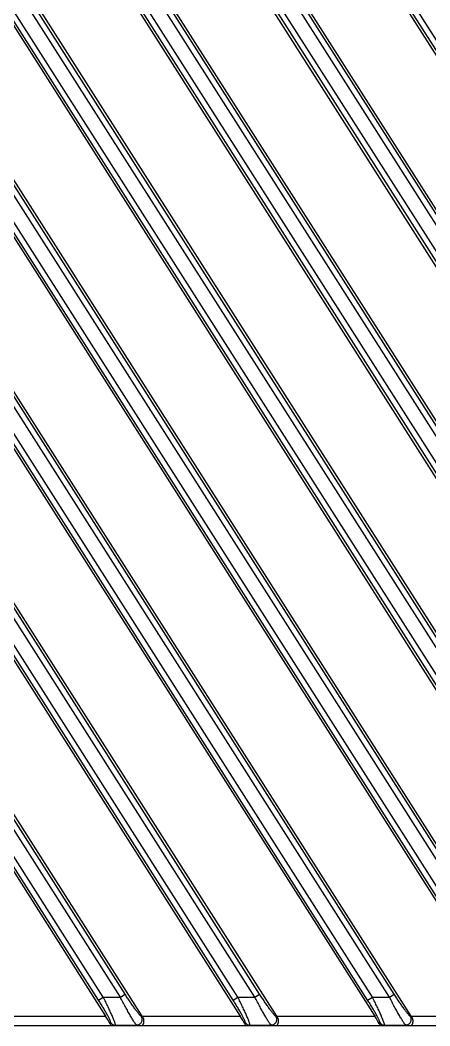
# Model space of a CAD drawing. Header units: millimetres. Extents: x 562 to 17351, y 2396 to 6995.
# Drawn here: x 2513.4 to 2542.6, y 3508 to 3579.7 of the extents above; entities that cross this region are included whole.
import ezdxf

# ---------------------------------------------------------------- set-up
doc = ezdxf.new("R2010")
doc.units = ezdxf.units.MM

msp = doc.modelspace()

# ---------------------------------------------------------------- linework, layer by layer
at = {"color": 7, "linetype": 'Continuous'}
for p, q in [((2467.819, 3695.24), (2584.054, 3512.788)), ((2469.079, 3693.61), (2583.439, 3514.101)), ((2469.415, 3693.824), (2583.775, 3514.315)), ((2576.978, 3512.914), (2467.254, 3685.147)), ((2575.392, 3514.315), (2468.571, 3681.99)), ((2575.728, 3514.529), (2468.907, 3682.204)), ((2467.22, 3681.106), (2574.45, 3512.788)), ((2468.235, 3679.86), (2573.835, 3514.101)), ((2468.571, 3680.074), (2574.171, 3514.315)), ((2567.374, 3512.914), (2467.254, 3670.071)), ((2565.788, 3514.315), (2468.571, 3666.915)), ((2566.124, 3514.529), (2468.907, 3667.129)), ((2467.22, 3666.031), (2564.846, 3512.788)), ((2468.235, 3664.785), (2564.231, 3514.101)), ((2468.571, 3664.999), (2564.567, 3514.315)), ((2560.484, 3508.654), (2467.254, 3654.996)), ((2558.929, 3510.005), (2468.571, 3651.84)), ((2559.265, 3510.219), (2468.907, 3652.054)), ((2467.22, 3650.956), (2557.876, 3508.654)), ((2557.373, 3509.791), (2468.235, 3649.709)), ((2557.709, 3510.005), (2468.571, 3649.924)), ((2550.88, 3508.654), (2471.602, 3633.096)), ((2549.661, 3510.219), (2473.217, 3630.214)), ((2471.354, 3629.391), (2548.272, 3508.654)), ((2549.325, 3510.005), (2472.88, 3630)), ((2548.105, 3510.005), (2472.88, 3628.084)), ((2547.769, 3509.791), (2472.544, 3627.869)), ((2541.276, 3508.654), (2471.602, 3618.02)), ((2540.057, 3510.219), (2473.217, 3615.138)), ((2471.354, 3614.315), (2538.668, 3508.654)), ((2539.721, 3510.005), (2472.88, 3614.924)), ((2538.501, 3510.005), (2472.88, 3613.008)), ((2538.164, 3509.791), (2472.544, 3612.794)), ((2531.672, 3508.654), (2471.602, 3602.945)), ((2530.453, 3510.219), (2473.217, 3600.063)), ((2470.93, 3599.905), (2529.063, 3508.654)), ((2530.117, 3510.005), (2472.88, 3599.849)), ((2528.896, 3510.005), (2472.88, 3597.933)), ((2528.56, 3509.791), (2472.544, 3597.719)), ((2520.513, 3510.005), (2507.312, 3530.727)), ((2520.849, 3510.219), (2507.648, 3530.941)), ((2522.068, 3508.654), (2507.991, 3530.75)), ((2518.956, 3509.791), (2507.193, 3528.256)), ((2519.292, 3510.005), (2507.529, 3528.47)), ((2507.257, 3527.808), (2519.459, 3508.654)), ((2518.956, 3509.791), (2519.292, 3510.005)), ((2519.292, 3510.005), (2520.513, 3510.005)), ((2520.513, 3510.005), (2520.849, 3510.219)), ((2528.56, 3509.791), (2528.896, 3510.005)), ((2528.896, 3510.005), (2530.117, 3510.005)), ((2530.117, 3510.005), (2530.453, 3510.219)), ((2538.164, 3509.791), (2538.501, 3510.005)), ((2538.501, 3510.005), (2539.721, 3510.005)), ((2539.721, 3510.005), (2540.057, 3510.219)), ((2512.464, 3508.654), (2519.459, 3508.654)), ((2519.776, 3508.116), (2519.82, 3508.197)), ((2522.124, 3508.566), (2522.016, 3508.625)), ((2522.068, 3508.654), (2529.063, 3508.654)), ((2529.38, 3508.116), (2529.424, 3508.197)), ((2531.729, 3508.566), (2531.62, 3508.625)), ((2531.672, 3508.654), (2538.668, 3508.654)), ((2538.984, 3508.116), (2539.028, 3508.197)), ((2541.333, 3508.566), (2541.224, 3508.625)), ((2541.276, 3508.654), (2548.272, 3508.654)), ((3066.52, 3507.954), (2467.02, 3507.954)), ((2520.124, 3507.954), (2520.156, 3508.013)), ((2520.156, 3508.013), (2521.68, 3508.013)), ((2521.788, 3507.954), (2521.68, 3508.013)), ((2529.728, 3507.954), (2529.76, 3508.013)), ((2529.76, 3508.013), (2531.284, 3508.013)), ((2531.392, 3507.954), (2531.284, 3508.013)), ((2539.332, 3507.954), (2539.364, 3508.013)), ((2539.364, 3508.013), (2540.888, 3508.013)), ((2540.996, 3507.954), (2540.888, 3508.013))]:
    msp.add_line(p, q, dxfattribs=at)
for centre in [(2520.158, 3508.415), (2529.762, 3508.415), (2539.366, 3508.415)]:
    msp.add_arc(centre, 0.402, 212.75676, 269.74324, dxfattribs=at)
for centre, start_param, end_param in [((2519.387, 3508.654), -2.493847, -1.618026), ((2522.141, 3508.654), 1.523567, 1.649478), ((2528.991, 3508.654), -2.493847, -1.618026), ((2531.745, 3508.654), 1.523567, 1.649478), ((2538.595, 3508.654), -2.493847, -1.618026), ((2541.349, 3508.654), 1.523567, 1.649478)]:
    msp.add_ellipse(centre, major_axis=(-0.449, 0.699), ratio=0.073624, start_param=start_param, end_param=end_param, dxfattribs=at)
for points, knots in [([(2519.82, 3508.197), (2519.822, 3508.2), (2519.823, 3508.205), (2519.823, 3508.213), (2519.823, 3508.223), (2519.82, 3508.238), (2519.815, 3508.258), (2519.807, 3508.283), (2519.796, 3508.311), (2519.784, 3508.343), (2519.763, 3508.392), (2519.731, 3508.461), (2519.686, 3508.551), (2519.633, 3508.652), (2519.574, 3508.76), (2519.51, 3508.876), (2519.415, 3509.042), (2519.288, 3509.258), (2519.126, 3509.523), (2519.014, 3509.701), (2518.956, 3509.791)], [0, 0, 0, 0, 0.005131, 0.008428, 0.012271, 0.021684, 0.033464, 0.047622, 0.064124, 0.082905, 0.10389, 0.152077, 0.207846, 0.270293, 0.338506, 0.411613, 0.488798, 0.652475, 0.824325, 1, 1, 1, 1]), ([(2520.156, 3508.013), (2520.157, 3508.014), (2520.158, 3508.018), (2520.159, 3508.027), (2520.159, 3508.041), (2520.156, 3508.061), (2520.151, 3508.086), (2520.144, 3508.116), (2520.13, 3508.164), (2520.107, 3508.234), (2520.071, 3508.33), (2520.028, 3508.44), (2519.977, 3508.563), (2519.919, 3508.697), (2519.855, 3508.842), (2519.785, 3508.994), (2519.711, 3509.153), (2519.605, 3509.376), (2519.466, 3509.661), (2519.351, 3509.89), (2519.292, 3510.005)], [0, 0, 0, 0, 0.002337, 0.005141, 0.012309, 0.021692, 0.033343, 0.047262, 0.063422, 0.102249, 0.149298, 0.203902, 0.265312, 0.332745, 0.405412, 0.48254, 0.563386, 0.647245, 0.821366, 1, 1, 1, 1]), ([(2521.68, 3508.013), (2521.675, 3508.016), (2521.665, 3508.025), (2521.649, 3508.041), (2521.63, 3508.062), (2521.61, 3508.087), (2521.587, 3508.116), (2521.552, 3508.164), (2521.504, 3508.234), (2521.442, 3508.329), (2521.374, 3508.438), (2521.301, 3508.56), (2521.223, 3508.692), (2521.141, 3508.835), (2521.025, 3509.04), (2520.875, 3509.313), (2520.694, 3509.653), (2520.573, 3509.887), (2520.513, 3510.005)], [0, 0, 0, 0, 0.007664, 0.017477, 0.029447, 0.043543, 0.059716, 0.077906, 0.120046, 0.169342, 0.22513, 0.286734, 0.353486, 0.424739, 0.49987, 0.659399, 0.827544, 1, 1, 1, 1]), ([(2522.016, 3508.625), (2522.011, 3508.628), (2522, 3508.635), (2521.984, 3508.649), (2521.965, 3508.666), (2521.943, 3508.687), (2521.92, 3508.712), (2521.884, 3508.752), (2521.835, 3508.809), (2521.771, 3508.887), (2521.702, 3508.976), (2521.628, 3509.075), (2521.55, 3509.181), (2521.468, 3509.295), (2521.353, 3509.459), (2521.206, 3509.674), (2521.027, 3509.942), (2520.909, 3510.126), (2520.849, 3510.219)], [0, 0, 0, 0, 0.008615, 0.019455, 0.032505, 0.047714, 0.065009, 0.084305, 0.128526, 0.179599, 0.236742, 0.299202, 0.366274, 0.437309, 0.511707, 0.668418, 0.832402, 1, 1, 1, 1]), ([(2529.424, 3508.197), (2529.426, 3508.2), (2529.427, 3508.205), (2529.427, 3508.213), (2529.427, 3508.223), (2529.424, 3508.238), (2529.419, 3508.258), (2529.411, 3508.283), (2529.401, 3508.311), (2529.388, 3508.343), (2529.367, 3508.392), (2529.335, 3508.461), (2529.29, 3508.551), (2529.237, 3508.652), (2529.178, 3508.76), (2529.114, 3508.876), (2529.019, 3509.042), (2528.892, 3509.258), (2528.73, 3509.523), (2528.618, 3509.701), (2528.56, 3509.791)], [0, 0, 0, 0, 0.005131, 0.008428, 0.012271, 0.021684, 0.033464, 0.047622, 0.064124, 0.082905, 0.10389, 0.152077, 0.207846, 0.270293, 0.338506, 0.411613, 0.488798, 0.652475, 0.824325, 1, 1, 1, 1]), ([(2529.76, 3508.013), (2529.761, 3508.014), (2529.762, 3508.018), (2529.763, 3508.027), (2529.763, 3508.041), (2529.761, 3508.061), (2529.756, 3508.086), (2529.748, 3508.116), (2529.734, 3508.164), (2529.711, 3508.234), (2529.675, 3508.33), (2529.632, 3508.44), (2529.581, 3508.563), (2529.523, 3508.697), (2529.459, 3508.842), (2529.389, 3508.994), (2529.315, 3509.153), (2529.209, 3509.376), (2529.07, 3509.661), (2528.955, 3509.89), (2528.896, 3510.005)], [0, 0, 0, 0, 0.002337, 0.005141, 0.012309, 0.021692, 0.033343, 0.047262, 0.063422, 0.102249, 0.149298, 0.203902, 0.265312, 0.332745, 0.405412, 0.48254, 0.563386, 0.647245, 0.821366, 1, 1, 1, 1]), ([(2531.284, 3508.013), (2531.279, 3508.016), (2531.269, 3508.025), (2531.253, 3508.041), (2531.234, 3508.062), (2531.214, 3508.087), (2531.191, 3508.116), (2531.156, 3508.164), (2531.108, 3508.234), (2531.046, 3508.329), (2530.978, 3508.438), (2530.905, 3508.56), (2530.827, 3508.692), (2530.745, 3508.835), (2530.629, 3509.04), (2530.479, 3509.313), (2530.298, 3509.653), (2530.178, 3509.887), (2530.117, 3510.005)], [0, 0, 0, 0, 0.007664, 0.017477, 0.029447, 0.043543, 0.059716, 0.077906, 0.120046, 0.169342, 0.22513, 0.286734, 0.353486, 0.424739, 0.49987, 0.659399, 0.827544, 1, 1, 1, 1]), ([(2531.62, 3508.625), (2531.615, 3508.628), (2531.604, 3508.635), (2531.588, 3508.649), (2531.569, 3508.666), (2531.547, 3508.687), (2531.524, 3508.712), (2531.488, 3508.752), (2531.439, 3508.809), (2531.375, 3508.887), (2531.306, 3508.976), (2531.232, 3509.075), (2531.154, 3509.181), (2531.072, 3509.295), (2530.957, 3509.459), (2530.81, 3509.674), (2530.631, 3509.942), (2530.513, 3510.126), (2530.453, 3510.219)], [0, 0, 0, 0, 0.008615, 0.019455, 0.032505, 0.047714, 0.065009, 0.084305, 0.128526, 0.179599, 0.236742, 0.299202, 0.366274, 0.437309, 0.511707, 0.668418, 0.832402, 1, 1, 1, 1]), ([(2539.028, 3508.197), (2539.03, 3508.2), (2539.031, 3508.205), (2539.031, 3508.213), (2539.031, 3508.223), (2539.028, 3508.238), (2539.023, 3508.258), (2539.015, 3508.283), (2539.005, 3508.311), (2538.992, 3508.343), (2538.971, 3508.392), (2538.939, 3508.461), (2538.894, 3508.551), (2538.841, 3508.652), (2538.782, 3508.76), (2538.718, 3508.876), (2538.623, 3509.042), (2538.496, 3509.258), (2538.334, 3509.523), (2538.222, 3509.701), (2538.164, 3509.791)], [0, 0, 0, 0, 0.005131, 0.008428, 0.012271, 0.021684, 0.033464, 0.047622, 0.064124, 0.082905, 0.10389, 0.152077, 0.207846, 0.270293, 0.338506, 0.411613, 0.488798, 0.652475, 0.824325, 1, 1, 1, 1]), ([(2539.364, 3508.013), (2539.365, 3508.014), (2539.366, 3508.018), (2539.368, 3508.027), (2539.367, 3508.041), (2539.365, 3508.061), (2539.36, 3508.086), (2539.352, 3508.116), (2539.338, 3508.164), (2539.315, 3508.234), (2539.28, 3508.33), (2539.236, 3508.44), (2539.185, 3508.563), (2539.127, 3508.697), (2539.063, 3508.842), (2538.993, 3508.994), (2538.919, 3509.153), (2538.814, 3509.376), (2538.675, 3509.661), (2538.559, 3509.89), (2538.501, 3510.005)], [0, 0, 0, 0, 0.002337, 0.005141, 0.012309, 0.021692, 0.033343, 0.047262, 0.063422, 0.102249, 0.149298, 0.203902, 0.265312, 0.332745, 0.405412, 0.48254, 0.563386, 0.647245, 0.821366, 1, 1, 1, 1]), ([(2540.888, 3508.013), (2540.883, 3508.016), (2540.873, 3508.025), (2540.857, 3508.041), (2540.838, 3508.062), (2540.818, 3508.087), (2540.795, 3508.116), (2540.76, 3508.164), (2540.712, 3508.234), (2540.65, 3508.329), (2540.582, 3508.438), (2540.509, 3508.56), (2540.431, 3508.692), (2540.349, 3508.835), (2540.233, 3509.04), (2540.083, 3509.313), (2539.902, 3509.653), (2539.782, 3509.887), (2539.721, 3510.005)], [0, 0, 0, 0, 0.007664, 0.017477, 0.029447, 0.043543, 0.059716, 0.077906, 0.120046, 0.169342, 0.22513, 0.286734, 0.353486, 0.424739, 0.49987, 0.659399, 0.827544, 1, 1, 1, 1]), ([(2541.224, 3508.625), (2541.219, 3508.628), (2541.209, 3508.635), (2541.192, 3508.649), (2541.173, 3508.666), (2541.151, 3508.687), (2541.128, 3508.712), (2541.092, 3508.752), (2541.043, 3508.809), (2540.979, 3508.887), (2540.91, 3508.976), (2540.836, 3509.075), (2540.758, 3509.181), (2540.676, 3509.295), (2540.561, 3509.459), (2540.414, 3509.674), (2540.236, 3509.942), (2540.117, 3510.126), (2540.057, 3510.219)], [0, 0, 0, 0, 0.008615, 0.019455, 0.032505, 0.047714, 0.065009, 0.084305, 0.128526, 0.179599, 0.236742, 0.299202, 0.366274, 0.437309, 0.511707, 0.668418, 0.832402, 1, 1, 1, 1]), ([(2521.68, 3508.013), (2521.715, 3508.013), (2521.785, 3508.024), (2521.883, 3508.067), (2521.966, 3508.134), (2522.029, 3508.22), (2522.068, 3508.32), (2522.08, 3508.426), (2522.063, 3508.531), (2522.034, 3508.596), (2522.016, 3508.625)], [0, 0, 0, 0, 0.124309, 0.249137, 0.374435, 0.5, 0.625565, 0.750863, 0.875691, 1, 1, 1, 1]), ([(2522.113, 3507.954), (2522.111, 3507.954), (2522.107, 3507.954), (2522.102, 3507.955), (2522.099, 3507.957), (2522.097, 3507.958), (2522.095, 3507.961), (2522.094, 3507.965), (2522.094, 3507.969), (2522.095, 3507.974), (2522.098, 3507.981), (2522.103, 3507.99), (2522.108, 3508.001), (2522.115, 3508.013), (2522.123, 3508.026), (2522.131, 3508.041), (2522.142, 3508.062), (2522.157, 3508.092), (2522.172, 3508.132), (2522.185, 3508.176), (2522.195, 3508.225), (2522.2, 3508.277), (2522.2, 3508.334), (2522.194, 3508.392), (2522.179, 3508.452), (2522.157, 3508.511), (2522.136, 3508.548), (2522.124, 3508.566)], [0, 0, 0, 0, 0.012577, 0.017811, 0.022415, 0.026523, 0.03037, 0.038422, 0.043171, 0.048577, 0.061559, 0.077442, 0.095999, 0.116977, 0.140127, 0.16521, 0.192065, 0.250599, 0.315017, 0.384942, 0.460137, 0.540386, 0.625396, 0.714677, 0.807487, 0.902936, 1, 1, 1, 1]), ([(2531.284, 3508.013), (2531.319, 3508.013), (2531.389, 3508.024), (2531.487, 3508.067), (2531.57, 3508.134), (2531.633, 3508.22), (2531.672, 3508.32), (2531.684, 3508.426), (2531.667, 3508.531), (2531.639, 3508.596), (2531.62, 3508.625)], [0, 0, 0, 0, 0.124309, 0.249137, 0.374435, 0.5, 0.625565, 0.750863, 0.875691, 1, 1, 1, 1]), ([(2531.717, 3507.954), (2531.715, 3507.954), (2531.711, 3507.954), (2531.706, 3507.955), (2531.703, 3507.957), (2531.701, 3507.958), (2531.699, 3507.961), (2531.698, 3507.965), (2531.698, 3507.969), (2531.699, 3507.974), (2531.702, 3507.981), (2531.707, 3507.99), (2531.713, 3508.001), (2531.719, 3508.013), (2531.727, 3508.026), (2531.735, 3508.041), (2531.746, 3508.062), (2531.761, 3508.092), (2531.776, 3508.132), (2531.789, 3508.176), (2531.799, 3508.225), (2531.805, 3508.277), (2531.804, 3508.334), (2531.798, 3508.392), (2531.783, 3508.452), (2531.761, 3508.511), (2531.74, 3508.548), (2531.729, 3508.566)], [0, 0, 0, 0, 0.012577, 0.017811, 0.022415, 0.026524, 0.030371, 0.038422, 0.043171, 0.048577, 0.06156, 0.077442, 0.095999, 0.116978, 0.140127, 0.165209, 0.192065, 0.250601, 0.315018, 0.384942, 0.460136, 0.540384, 0.625394, 0.714676, 0.807485, 0.902935, 1, 1, 1, 1]), ([(2540.888, 3508.013), (2540.923, 3508.013), (2540.993, 3508.024), (2541.091, 3508.067), (2541.174, 3508.134), (2541.237, 3508.22), (2541.276, 3508.32), (2541.288, 3508.426), (2541.272, 3508.531), (2541.243, 3508.596), (2541.224, 3508.625)], [0, 0, 0, 0, 0.124309, 0.249137, 0.374435, 0.5, 0.625565, 0.750863, 0.875691, 1, 1, 1, 1]), ([(2541.321, 3507.954), (2541.319, 3507.954), (2541.315, 3507.954), (2541.31, 3507.955), (2541.307, 3507.957), (2541.305, 3507.958), (2541.303, 3507.961), (2541.302, 3507.965), (2541.302, 3507.969), (2541.303, 3507.974), (2541.306, 3507.981), (2541.311, 3507.99), (2541.317, 3508.001), (2541.324, 3508.013), (2541.331, 3508.026), (2541.339, 3508.041), (2541.351, 3508.062), (2541.365, 3508.092), (2541.38, 3508.132), (2541.393, 3508.176), (2541.403, 3508.225), (2541.409, 3508.277), (2541.409, 3508.334), (2541.402, 3508.392), (2541.387, 3508.452), (2541.365, 3508.511), (2541.344, 3508.548), (2541.333, 3508.566)], [0, 0, 0, 0, 0.012577, 0.017811, 0.022415, 0.026524, 0.030371, 0.038422, 0.043171, 0.048577, 0.06156, 0.077442, 0.095999, 0.116978, 0.140127, 0.165209, 0.192065, 0.250601, 0.315018, 0.384942, 0.460136, 0.540384, 0.625394, 0.714676, 0.807485, 0.902935, 1, 1, 1, 1]), ([(2519.776, 3508.116), (2519.782, 3508.104), (2519.795, 3508.081), (2519.816, 3508.049), (2519.834, 3508.026), (2519.848, 3508.009), (2519.857, 3507.998), (2519.866, 3507.988), (2519.873, 3507.979), (2519.879, 3507.972), (2519.883, 3507.966), (2519.885, 3507.963), (2519.886, 3507.96), (2519.886, 3507.957), (2519.884, 3507.955), (2519.883, 3507.954), (2519.881, 3507.954), (2519.879, 3507.954), (2519.878, 3507.954)], [0, 0, 0, 0, 0.204317, 0.392896, 0.563403, 0.640806, 0.712092, 0.776327, 0.832529, 0.879525, 0.916233, 0.930591, 0.942394, 0.959733, 0.967501, 0.976309, 0.987004, 1, 1, 1, 1]), ([(2529.38, 3508.116), (2529.386, 3508.104), (2529.399, 3508.081), (2529.421, 3508.049), (2529.438, 3508.026), (2529.452, 3508.009), (2529.462, 3507.998), (2529.47, 3507.988), (2529.477, 3507.979), (2529.483, 3507.972), (2529.487, 3507.966), (2529.489, 3507.963), (2529.49, 3507.96), (2529.49, 3507.957), (2529.488, 3507.955), (2529.487, 3507.954), (2529.485, 3507.954), (2529.483, 3507.954), (2529.482, 3507.954)], [0, 0, 0, 0, 0.204317, 0.392896, 0.563403, 0.640806, 0.712092, 0.776327, 0.832529, 0.879525, 0.916233, 0.930591, 0.942394, 0.959733, 0.967501, 0.976309, 0.987004, 1, 1, 1, 1]), ([(2538.984, 3508.116), (2538.99, 3508.104), (2539.003, 3508.081), (2539.025, 3508.049), (2539.043, 3508.026), (2539.056, 3508.009), (2539.066, 3507.998), (2539.074, 3507.988), (2539.081, 3507.979), (2539.087, 3507.972), (2539.091, 3507.966), (2539.093, 3507.963), (2539.094, 3507.96), (2539.094, 3507.957), (2539.093, 3507.955), (2539.091, 3507.954), (2539.089, 3507.954), (2539.087, 3507.954), (2539.086, 3507.954)], [0, 0, 0, 0, 0.204317, 0.392896, 0.563403, 0.640806, 0.712092, 0.776327, 0.832529, 0.879525, 0.916233, 0.930591, 0.942394, 0.959733, 0.967501, 0.976309, 0.987004, 1, 1, 1, 1])]:
    msp.add_open_spline(points, degree=3, knots=knots, dxfattribs=at)

doc.saveas('drawing.dxf')
